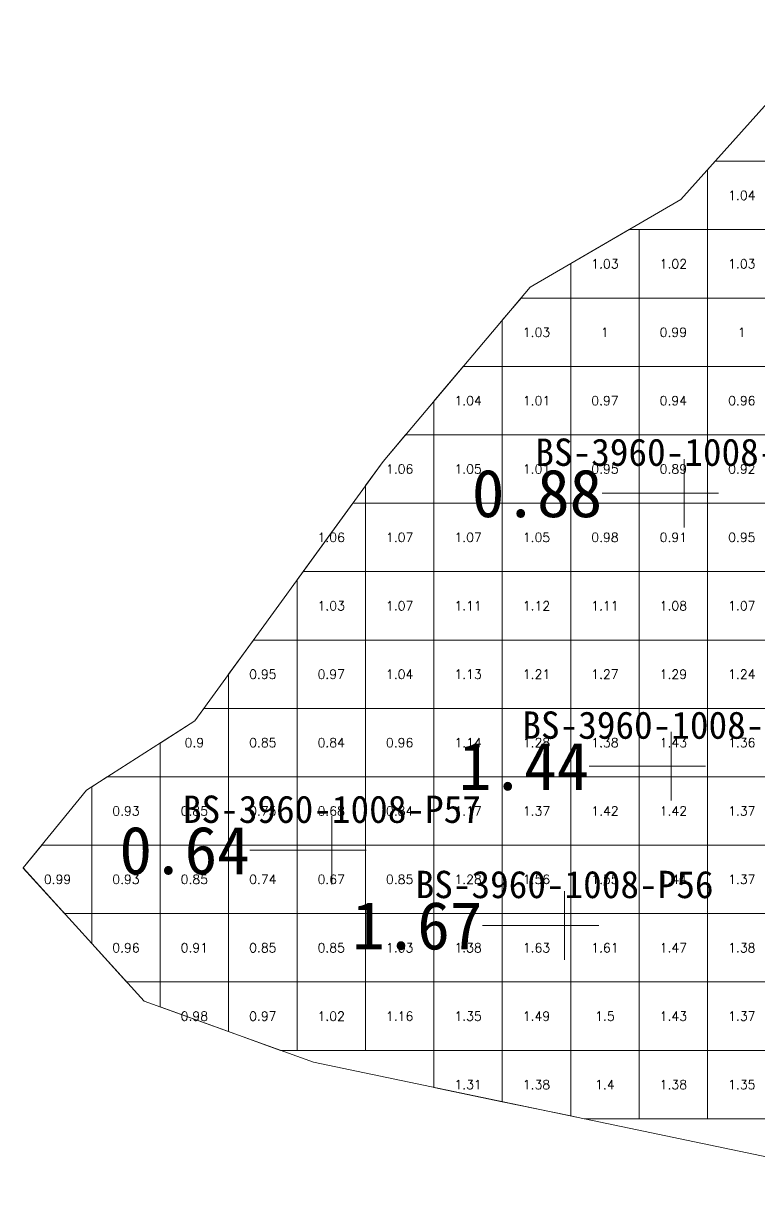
# Model space of a CAD drawing. Header units: inches. Extents: x 469883 to 470005, y 4349687 to 4349765.
# Drawn here: x 469882.95 to 469893.7, y 4349689.45 to 4349706.43 of the extents above; entities that cross this region are included whole.
import ezdxf
from ezdxf.enums import TextEntityAlignment as Align

# ---------------------------------------------------------------- set-up
doc = ezdxf.new("R2010")
doc.units = ezdxf.units.IN
doc.header["$MEASUREMENT"] = 0
for name, color, linetype, lineweight in [('点', 7, 'Continuous', 0), ('爆区方格网', 7, 'Continuous', 0), ('线条', 7, 'Continuous', 0), ('钻孔', 7, 'Continuous', 0)]:
    doc.layers.add(name, color=color, linetype=linetype, lineweight=lineweight)
doc.styles.add('3dmine_textStyle_1', font='txt.shx', dxfattribs={"height": 1, "bigfont": 'gbcbig.shx'})
doc.styles.add('3dmine_textStyle_2', font='simsunb.ttf', dxfattribs={"height": 1})

msp = doc.modelspace()

# ---------------------------------------------------------------- hatches: boundary and pattern name
at = {"layer": '钻孔', "linetype": 'Continuous', "lineweight": 0, "true_color": 0x00ffff, "extrusion": (0, 1, 0)}
for points in [[(-469893.61, 3949.73), (-469892.61, 3949.73), (-469892.61, 3961.73), (-469893.61, 3961.73)], [(-469888.46, 3950), (-469887.46, 3950), (-469887.46, 3962), (-469888.46, 3962)]]:
    msp.add_hatch(color=4, dxfattribs=at).paths.add_polyline_path(points, flags=0)
at = {"layer": '钻孔', "linetype": 'Continuous', "lineweight": 0, "true_color": 0x0000ff, "extrusion": (0, 1, 0)}
msp.add_hatch(color=5, dxfattribs=at).paths.add_polyline_path([(-469893.42, 3949.9), (-469892.42, 3949.9), (-469892.42, 3961.9), (-469893.42, 3961.9)], flags=0)
at = {"layer": '钻孔', "linetype": 'Continuous', "lineweight": 0, "true_color": 0xff0000, "extrusion": (0, 1, 0)}
msp.add_hatch(color=1, dxfattribs=at).paths.add_polyline_path([(-469891.86, 3949.97), (-469890.86, 3949.97), (-469890.86, 3961.97), (-469891.86, 3961.97)], flags=0)

# ---------------------------------------------------------------- linework, layer by layer
at = {"color": 5, "linetype": 'Continuous', "lineweight": 0, "true_color": 0x0000ff, "elevation": 1981.806}
for points in [[(469883.874, 4349695.22), (469885.456, 4349696.231), (469888.207, 4349700.025), (469890.358, 4349702.573), (469892.561, 4349703.854), (469892.561, 4349703.854), (469892.561, 4349703.854), (469892.561, 4349703.854), (469895.348, 4349706.967), (469902.082, 4349706.967), (469904.362, 4349704.071), (469907.91, 4349701.826), (469911.125, 4349702.795)], [(469916.862, 4349696.445), (469908.546, 4349695.172), (469903.529, 4349692.607), (469899.888, 4349689.561), (469895.764, 4349689.449), (469887.193, 4349691.24), (469884.714, 4349692.134), (469882.949, 4349694.081), (469883.874, 4349695.22)]]:
    msp.add_lwpolyline(points, dxfattribs=at)
at = {"layer": '点', "color": 138, "linetype": 'Continuous', "lineweight": 0, "true_color": 0x004c4c}
for points, elevation in [([(469892.61, 4349699.06), (469892.61, 4349700.06)], 3961.73), ([(469893.11, 4349699.56), (469892.11, 4349699.56)], 3961.73), ([(469892.42, 4349695.07), (469892.42, 4349696.07)], 3961.9), ([(469892.92, 4349695.57), (469891.92, 4349695.57)], 3961.9), ([(469887.46, 4349693.84), (469887.46, 4349694.84)], 3962), ([(469887.96, 4349694.34), (469886.96, 4349694.34)], 3962), ([(469890.86, 4349692.74), (469890.86, 4349693.74)], 3961.97), ([(469891.36, 4349693.24), (469890.36, 4349693.24)], 3961.97)]:
    msp.add_lwpolyline(points, dxfattribs=dict(at, elevation=elevation))
at = {"layer": '爆区方格网', "color": 5, "linetype": 'Continuous', "lineweight": 0, "true_color": 0x0000ff, "elevation": 3961.95}
for points in [[(469893.95, 4349703.414), (469892.95, 4349703.414), (469892.95, 4349704.289), (469893.062, 4349704.414), (469893.95, 4349704.414), (469893.95, 4349703.414)], [(469891.95, 4349702.414), (469890.95, 4349702.414), (469890.95, 4349702.917), (469891.804, 4349703.414), (469891.95, 4349703.414), (469891.95, 4349702.414)], [(469892.95, 4349702.414), (469891.95, 4349702.414), (469891.95, 4349703.414), (469892.95, 4349703.414), (469892.95, 4349702.414)], [(469893.95, 4349702.414), (469892.95, 4349702.414), (469892.95, 4349703.414), (469893.95, 4349703.414), (469893.95, 4349702.414)], [(469890.95, 4349701.414), (469889.95, 4349701.414), (469889.95, 4349702.09), (469890.224, 4349702.414), (469890.95, 4349702.414), (469890.95, 4349701.414)], [(469891.95, 4349701.414), (469890.95, 4349701.414), (469890.95, 4349702.414), (469891.95, 4349702.414), (469891.95, 4349701.414)], [(469892.95, 4349701.414), (469891.95, 4349701.414), (469891.95, 4349702.414), (469892.95, 4349702.414), (469892.95, 4349701.414)], [(469893.95, 4349701.414), (469892.95, 4349701.414), (469892.95, 4349702.414), (469893.95, 4349702.414), (469893.95, 4349701.414)], [(469889.95, 4349700.414), (469888.95, 4349700.414), (469888.95, 4349700.906), (469889.379, 4349701.414), (469889.95, 4349701.414), (469889.95, 4349700.414)], [(469890.95, 4349700.414), (469889.95, 4349700.414), (469889.95, 4349701.414), (469890.95, 4349701.414), (469890.95, 4349700.414)], [(469891.95, 4349700.414), (469890.95, 4349700.414), (469890.95, 4349701.414), (469891.95, 4349701.414), (469891.95, 4349700.414)], [(469892.95, 4349700.414), (469891.95, 4349700.414), (469891.95, 4349701.414), (469892.95, 4349701.414), (469892.95, 4349700.414)], [(469893.95, 4349700.414), (469892.95, 4349700.414), (469892.95, 4349701.414), (469893.95, 4349701.414), (469893.95, 4349700.414)], [(469888.95, 4349699.414), (469887.95, 4349699.414), (469887.95, 4349699.671), (469888.207, 4349700.025), (469888.535, 4349700.414), (469888.95, 4349700.414), (469888.95, 4349699.414)], [(469889.95, 4349699.414), (469888.95, 4349699.414), (469888.95, 4349700.414), (469889.95, 4349700.414), (469889.95, 4349699.414)], [(469890.95, 4349699.414), (469889.95, 4349699.414), (469889.95, 4349700.414), (469890.95, 4349700.414), (469890.95, 4349699.414)], [(469891.95, 4349699.414), (469890.95, 4349699.414), (469890.95, 4349700.414), (469891.95, 4349700.414), (469891.95, 4349699.414)], [(469892.95, 4349699.414), (469891.95, 4349699.414), (469891.95, 4349700.414), (469892.95, 4349700.414), (469892.95, 4349699.414)], [(469893.95, 4349699.414), (469892.95, 4349699.414), (469892.95, 4349700.414), (469893.95, 4349700.414), (469893.95, 4349699.414)], [(469887.95, 4349698.414), (469887.039, 4349698.414), (469887.764, 4349699.414), (469887.95, 4349699.414), (469887.95, 4349698.414)], [(469888.95, 4349698.414), (469887.95, 4349698.414), (469887.95, 4349699.414), (469888.95, 4349699.414), (469888.95, 4349698.414)], [(469889.95, 4349698.414), (469888.95, 4349698.414), (469888.95, 4349699.414), (469889.95, 4349699.414), (469889.95, 4349698.414)], [(469890.95, 4349698.414), (469889.95, 4349698.414), (469889.95, 4349699.414), (469890.95, 4349699.414), (469890.95, 4349698.414)], [(469891.95, 4349698.414), (469890.95, 4349698.414), (469890.95, 4349699.414), (469891.95, 4349699.414), (469891.95, 4349698.414)], [(469892.95, 4349698.414), (469891.95, 4349698.414), (469891.95, 4349699.414), (469892.95, 4349699.414), (469892.95, 4349698.414)], [(469893.95, 4349698.414), (469892.95, 4349698.414), (469892.95, 4349699.414), (469893.95, 4349699.414), (469893.95, 4349698.414)], [(469887.95, 4349697.414), (469886.95, 4349697.414), (469886.95, 4349698.292), (469887.039, 4349698.414), (469887.95, 4349698.414), (469887.95, 4349697.414)], [(469888.95, 4349697.414), (469887.95, 4349697.414), (469887.95, 4349698.414), (469888.95, 4349698.414), (469888.95, 4349697.414)], [(469889.95, 4349697.414), (469888.95, 4349697.414), (469888.95, 4349698.414), (469889.95, 4349698.414), (469889.95, 4349697.414)], [(469890.95, 4349697.414), (469889.95, 4349697.414), (469889.95, 4349698.414), (469890.95, 4349698.414), (469890.95, 4349697.414)], [(469891.95, 4349697.414), (469890.95, 4349697.414), (469890.95, 4349698.414), (469891.95, 4349698.414), (469891.95, 4349697.414)], [(469892.95, 4349697.414), (469891.95, 4349697.414), (469891.95, 4349698.414), (469892.95, 4349698.414), (469892.95, 4349697.414)], [(469893.95, 4349697.414), (469892.95, 4349697.414), (469892.95, 4349698.414), (469893.95, 4349698.414), (469893.95, 4349697.414)], [(469886.95, 4349696.414), (469885.95, 4349696.414), (469885.95, 4349696.913), (469886.313, 4349697.414), (469886.95, 4349697.414), (469886.95, 4349696.414)], [(469887.95, 4349696.414), (469886.95, 4349696.414), (469886.95, 4349697.414), (469887.95, 4349697.414), (469887.95, 4349696.414)], [(469888.95, 4349696.414), (469887.95, 4349696.414), (469887.95, 4349697.414), (469888.95, 4349697.414), (469888.95, 4349696.414)], [(469889.95, 4349696.414), (469888.95, 4349696.414), (469888.95, 4349697.414), (469889.95, 4349697.414), (469889.95, 4349696.414)], [(469890.95, 4349696.414), (469889.95, 4349696.414), (469889.95, 4349697.414), (469890.95, 4349697.414), (469890.95, 4349696.414)], [(469891.95, 4349696.414), (469890.95, 4349696.414), (469890.95, 4349697.414), (469891.95, 4349697.414), (469891.95, 4349696.414)], [(469892.95, 4349696.414), (469891.95, 4349696.414), (469891.95, 4349697.414), (469892.95, 4349697.414), (469892.95, 4349696.414)], [(469893.95, 4349696.414), (469892.95, 4349696.414), (469892.95, 4349697.414), (469893.95, 4349697.414), (469893.95, 4349696.414)], [(469885.95, 4349695.414), (469884.95, 4349695.414), (469884.95, 4349695.908), (469885.456, 4349696.231), (469885.588, 4349696.414), (469885.95, 4349696.414), (469885.95, 4349695.414)], [(469886.95, 4349695.414), (469885.95, 4349695.414), (469885.95, 4349696.414), (469886.95, 4349696.414), (469886.95, 4349695.414)], [(469887.95, 4349695.414), (469886.95, 4349695.414), (469886.95, 4349696.414), (469887.95, 4349696.414), (469887.95, 4349695.414)], [(469888.95, 4349695.414), (469887.95, 4349695.414), (469887.95, 4349696.414), (469888.95, 4349696.414), (469888.95, 4349695.414)], [(469889.95, 4349695.414), (469888.95, 4349695.414), (469888.95, 4349696.414), (469889.95, 4349696.414), (469889.95, 4349695.414)], [(469890.95, 4349695.414), (469889.95, 4349695.414), (469889.95, 4349696.414), (469890.95, 4349696.414), (469890.95, 4349695.414)], [(469891.95, 4349695.414), (469890.95, 4349695.414), (469890.95, 4349696.414), (469891.95, 4349696.414), (469891.95, 4349695.414)], [(469892.95, 4349695.414), (469891.95, 4349695.414), (469891.95, 4349696.414), (469892.95, 4349696.414), (469892.95, 4349695.414)], [(469893.95, 4349695.414), (469892.95, 4349695.414), (469892.95, 4349696.414), (469893.95, 4349696.414), (469893.95, 4349695.414)], [(469884.95, 4349694.414), (469883.95, 4349694.414), (469883.95, 4349695.268), (469884.178, 4349695.414), (469884.95, 4349695.414), (469884.95, 4349694.414)], [(469885.95, 4349694.414), (469884.95, 4349694.414), (469884.95, 4349695.414), (469885.95, 4349695.414), (469885.95, 4349694.414)], [(469886.95, 4349694.414), (469885.95, 4349694.414), (469885.95, 4349695.414), (469886.95, 4349695.414), (469886.95, 4349694.414)], [(469887.95, 4349694.414), (469886.95, 4349694.414), (469886.95, 4349695.414), (469887.95, 4349695.414), (469887.95, 4349694.414)], [(469888.95, 4349694.414), (469887.95, 4349694.414), (469887.95, 4349695.414), (469888.95, 4349695.414), (469888.95, 4349694.414)], [(469889.95, 4349694.414), (469888.95, 4349694.414), (469888.95, 4349695.414), (469889.95, 4349695.414), (469889.95, 4349694.414)], [(469890.95, 4349694.414), (469889.95, 4349694.414), (469889.95, 4349695.414), (469890.95, 4349695.414), (469890.95, 4349694.414)], [(469891.95, 4349694.414), (469890.95, 4349694.414), (469890.95, 4349695.414), (469891.95, 4349695.414), (469891.95, 4349694.414)], [(469892.95, 4349694.414), (469891.95, 4349694.414), (469891.95, 4349695.414), (469892.95, 4349695.414), (469892.95, 4349694.414)], [(469893.95, 4349694.414), (469892.95, 4349694.414), (469892.95, 4349695.414), (469893.95, 4349695.414), (469893.95, 4349694.414)], [(469883.95, 4349693.414), (469883.554, 4349693.414), (469882.95, 4349694.08), (469882.95, 4349694.082), (469883.22, 4349694.414), (469883.95, 4349694.414), (469883.95, 4349693.414)], [(469884.95, 4349693.414), (469883.95, 4349693.414), (469883.95, 4349694.414), (469884.95, 4349694.414), (469884.95, 4349693.414)], [(469885.95, 4349693.414), (469884.95, 4349693.414), (469884.95, 4349694.414), (469885.95, 4349694.414), (469885.95, 4349693.414)], [(469886.95, 4349693.414), (469885.95, 4349693.414), (469885.95, 4349694.414), (469886.95, 4349694.414), (469886.95, 4349693.414)], [(469887.95, 4349693.414), (469886.95, 4349693.414), (469886.95, 4349694.414), (469887.95, 4349694.414), (469887.95, 4349693.414)], [(469888.95, 4349693.414), (469887.95, 4349693.414), (469887.95, 4349694.414), (469888.95, 4349694.414), (469888.95, 4349693.414)], [(469889.95, 4349693.414), (469888.95, 4349693.414), (469888.95, 4349694.414), (469889.95, 4349694.414), (469889.95, 4349693.414)], [(469890.95, 4349693.414), (469889.95, 4349693.414), (469889.95, 4349694.414), (469890.95, 4349694.414), (469890.95, 4349693.414)], [(469891.95, 4349693.414), (469890.95, 4349693.414), (469890.95, 4349694.414), (469891.95, 4349694.414), (469891.95, 4349693.414)], [(469892.95, 4349693.414), (469891.95, 4349693.414), (469891.95, 4349694.414), (469892.95, 4349694.414), (469892.95, 4349693.414)], [(469893.95, 4349693.414), (469892.95, 4349693.414), (469892.95, 4349694.414), (469893.95, 4349694.414), (469893.95, 4349693.414)], [(469884.95, 4349692.414), (469884.46, 4349692.414), (469883.95, 4349692.976), (469883.95, 4349693.414), (469884.95, 4349693.414), (469884.95, 4349692.414)], [(469885.95, 4349692.414), (469884.95, 4349692.414), (469884.95, 4349693.414), (469885.95, 4349693.414), (469885.95, 4349692.414)], [(469886.95, 4349692.414), (469885.95, 4349692.414), (469885.95, 4349693.414), (469886.95, 4349693.414), (469886.95, 4349692.414)], [(469887.95, 4349692.414), (469886.95, 4349692.414), (469886.95, 4349693.414), (469887.95, 4349693.414), (469887.95, 4349692.414)], [(469888.95, 4349692.414), (469887.95, 4349692.414), (469887.95, 4349693.414), (469888.95, 4349693.414), (469888.95, 4349692.414)], [(469889.95, 4349692.414), (469888.95, 4349692.414), (469888.95, 4349693.414), (469889.95, 4349693.414), (469889.95, 4349692.414)], [(469890.95, 4349692.414), (469889.95, 4349692.414), (469889.95, 4349693.414), (469890.95, 4349693.414), (469890.95, 4349692.414)], [(469891.95, 4349692.414), (469890.95, 4349692.414), (469890.95, 4349693.414), (469891.95, 4349693.414), (469891.95, 4349692.414)], [(469892.95, 4349692.414), (469891.95, 4349692.414), (469891.95, 4349693.414), (469892.95, 4349693.414), (469892.95, 4349692.414)], [(469893.95, 4349692.414), (469892.95, 4349692.414), (469892.95, 4349693.414), (469893.95, 4349693.414), (469893.95, 4349692.414)], [(469885.95, 4349691.688), (469884.95, 4349692.049), (469884.95, 4349692.414), (469885.95, 4349692.414), (469885.95, 4349691.688)], [(469886.95, 4349691.414), (469886.711, 4349691.414), (469885.95, 4349691.688), (469885.95, 4349692.414), (469886.95, 4349692.414), (469886.95, 4349691.414)], [(469887.95, 4349691.414), (469886.95, 4349691.414), (469886.95, 4349692.414), (469887.95, 4349692.414), (469887.95, 4349691.414)], [(469888.95, 4349691.414), (469887.95, 4349691.414), (469887.95, 4349692.414), (469888.95, 4349692.414), (469888.95, 4349691.414)], [(469889.95, 4349691.414), (469888.95, 4349691.414), (469888.95, 4349692.414), (469889.95, 4349692.414), (469889.95, 4349691.414)], [(469890.95, 4349691.414), (469889.95, 4349691.414), (469889.95, 4349692.414), (469890.95, 4349692.414), (469890.95, 4349691.414)], [(469891.95, 4349691.414), (469890.95, 4349691.414), (469890.95, 4349692.414), (469891.95, 4349692.414), (469891.95, 4349691.414)], [(469892.95, 4349691.414), (469891.95, 4349691.414), (469891.95, 4349692.414), (469892.95, 4349692.414), (469892.95, 4349691.414)], [(469893.95, 4349691.414), (469892.95, 4349691.414), (469892.95, 4349692.414), (469893.95, 4349692.414), (469893.95, 4349691.414)], [(469889.95, 4349690.664), (469888.95, 4349690.873), (469888.95, 4349691.414), (469889.95, 4349691.414), (469889.95, 4349690.664)], [(469890.95, 4349690.455), (469889.95, 4349690.664), (469889.95, 4349691.414), (469890.95, 4349691.414), (469890.95, 4349690.455)], [(469891.95, 4349690.414), (469891.147, 4349690.414), (469890.95, 4349690.455), (469890.95, 4349691.414), (469891.95, 4349691.414), (469891.95, 4349690.414)], [(469892.95, 4349690.414), (469891.95, 4349690.414), (469891.95, 4349691.414), (469892.95, 4349691.414), (469892.95, 4349690.414)], [(469893.95, 4349690.414), (469892.95, 4349690.414), (469892.95, 4349691.414), (469893.95, 4349691.414), (469893.95, 4349690.414)]]:
    msp.add_lwpolyline(points, dxfattribs=at)
at = {"layer": '线条', "color": 138, "linetype": 'Continuous', "lineweight": 0, "true_color": 0x004c4c}
for points, elevation in [([(469892.61, 4349699.56), (469892.61, 4349699.56), (469892.61, 4349699.56)], 3961.73), ([(469892.42, 4349695.57), (469892.42, 4349695.57), (469892.42, 4349695.57)], 3961.9), ([(469887.46, 4349694.34), (469887.46, 4349694.34), (469887.46, 4349694.34)], 3962), ([(469890.86, 4349693.24), (469890.86, 4349693.24), (469890.86, 4349693.24)], 3961.97)]:
    msp.add_lwpolyline(points, dxfattribs=dict(at, elevation=elevation))
at = {"layer": '钻孔', "color": 4, "linetype": 'Continuous', "lineweight": 0, "true_color": 0x00ffff}
for points, elevation in [([(469892.61, 4349699.56), (469891.41, 4349699.56)], 3961.73), ([(469892.61, 4349699.56), (469891.41, 4349699.56)], 3949.73), ([(469887.46, 4349694.34), (469886.26, 4349694.34)], 3962), ([(469887.46, 4349694.34), (469886.26, 4349694.34)], 3950)]:
    msp.add_lwpolyline(points, dxfattribs=dict(at, elevation=elevation))
at = {"layer": '钻孔', "color": 5, "linetype": 'Continuous', "lineweight": 0, "true_color": 0x0000ff}
for elevation in [3961.9, 3949.9]:
    msp.add_lwpolyline([(469892.42, 4349695.57), (469891.22, 4349695.57)], dxfattribs=dict(at, elevation=elevation))
at = {"layer": '钻孔', "color": 1, "linetype": 'Continuous', "lineweight": 0, "true_color": 0xff0000}
for elevation in [3961.97, 3949.97]:
    msp.add_lwpolyline([(469890.86, 4349693.24), (469889.66, 4349693.24)], dxfattribs=dict(at, elevation=elevation))

# ---------------------------------------------------------------- texts
at = {"color": 5, "linetype": 'Continuous', "lineweight": 0, "true_color": 0x0000ff, "style": '3dmine_textStyle_1'}
for s, height, p in [('1.04', 0.1333, (469893.45, 4349703.914, 3961.95)), ('1.03', 0.1333, (469891.45, 4349702.914, 3961.95)), ('1.02', 0.1333, (469892.45, 4349702.914, 3961.95)), ('1.03', 0.1333, (469893.45, 4349702.914, 3961.95)), ('1.03', 0.1333, (469890.45, 4349701.914, 3961.95)), ('1', 0.133, (469891.45, 4349701.914, 3961.95)), ('0.99', 0.1333, (469892.45, 4349701.914, 3961.95)), ('1', 0.133, (469893.45, 4349701.914, 3961.95)), ('1.04', 0.1333, (469889.45, 4349700.914, 3961.95)), ('1.01', 0.1333, (469890.45, 4349700.914, 3961.95)), ('0.97', 0.1333, (469891.45, 4349700.914, 3961.95)), ('0.94', 0.1333, (469892.45, 4349700.914, 3961.95)), ('0.96', 0.1333, (469893.45, 4349700.914, 3961.95)), ('1.06', 0.1333, (469888.45, 4349699.914, 3961.95)), ('1.05', 0.1333, (469889.45, 4349699.914, 3961.95)), ('1.01', 0.1333, (469890.45, 4349699.914, 3961.95)), ('0.95', 0.1333, (469891.45, 4349699.914, 3961.95)), ('0.89', 0.1333, (469892.45, 4349699.914, 3961.95)), ('0.92', 0.1333, (469893.45, 4349699.914, 3961.95)), ('1.06', 0.1333, (469887.45, 4349698.914, 3961.95)), ('1.07', 0.1333, (469888.45, 4349698.914, 3961.95)), ('1.07', 0.1333, (469889.45, 4349698.914, 3961.95)), ('1.05', 0.1333, (469890.45, 4349698.914, 3961.95)), ('0.98', 0.1333, (469891.45, 4349698.914, 3961.95)), ('0.91', 0.1333, (469892.45, 4349698.914, 3961.95)), ('0.95', 0.1333, (469893.45, 4349698.914, 3961.95)), ('1.03', 0.1333, (469887.45, 4349697.914, 3961.95)), ('1.07', 0.1333, (469888.45, 4349697.914, 3961.95)), ('1.11', 0.1333, (469889.45, 4349697.914, 3961.95)), ('1.12', 0.1333, (469890.45, 4349697.914, 3961.95)), ('1.11', 0.1333, (469891.45, 4349697.914, 3961.95)), ('1.08', 0.1333, (469892.45, 4349697.914, 3961.95)), ('1.07', 0.1333, (469893.45, 4349697.914, 3961.95)), ('0.95', 0.1333, (469886.45, 4349696.914, 3961.95)), ('0.97', 0.1333, (469887.45, 4349696.914, 3961.95)), ('1.04', 0.1333, (469888.45, 4349696.914, 3961.95)), ('1.13', 0.1333, (469889.45, 4349696.914, 3961.95)), ('1.21', 0.1333, (469890.45, 4349696.914, 3961.95)), ('1.27', 0.1333, (469891.45, 4349696.914, 3961.95)), ('1.29', 0.1333, (469892.45, 4349696.914, 3961.95)), ('1.24', 0.1333, (469893.45, 4349696.914, 3961.95)), ('0.9', 0.1333, (469885.45, 4349695.914, 3961.95)), ('0.85', 0.1333, (469886.45, 4349695.914, 3961.95)), ('0.84', 0.1333, (469887.45, 4349695.914, 3961.95)), ('0.96', 0.1333, (469888.45, 4349695.914, 3961.95)), ('1.14', 0.1333, (469889.45, 4349695.914, 3961.95)), ('1.28', 0.1333, (469890.45, 4349695.914, 3961.95)), ('1.38', 0.1333, (469891.45, 4349695.914, 3961.95)), ('1.43', 0.1333, (469892.45, 4349695.914, 3961.95)), ('1.36', 0.1333, (469893.45, 4349695.914, 3961.95)), ('0.93', 0.1333, (469884.45, 4349694.914, 3961.95)), ('0.85', 0.1333, (469885.45, 4349694.914, 3961.95)), ('0.75', 0.1333, (469886.45, 4349694.914, 3961.95)), ('0.68', 0.1333, (469887.45, 4349694.914, 3961.95)), ('0.84', 0.1333, (469888.45, 4349694.914, 3961.95)), ('1.17', 0.1333, (469889.45, 4349694.914, 3961.95)), ('1.37', 0.1333, (469890.45, 4349694.914, 3961.95)), ('1.42', 0.1333, (469891.45, 4349694.914, 3961.95)), ('1.42', 0.1333, (469892.45, 4349694.914, 3961.95)), ('1.37', 0.1333, (469893.45, 4349694.914, 3961.95)), ('0.99', 0.1333, (469883.45, 4349693.914, 3961.95)), ('0.93', 0.1333, (469884.45, 4349693.914, 3961.95)), ('0.85', 0.1333, (469885.45, 4349693.914, 3961.95)), ('0.74', 0.1333, (469886.45, 4349693.914, 3961.95)), ('0.67', 0.1333, (469887.45, 4349693.914, 3961.95)), ('0.85', 0.1333, (469888.45, 4349693.914, 3961.95)), ('1.28', 0.1333, (469889.45, 4349693.914, 3961.95)), ('1.56', 0.1333, (469890.45, 4349693.914, 3961.95)), ('1.55', 0.1333, (469891.45, 4349693.914, 3961.95)), ('1.44', 0.1333, (469892.45, 4349693.914, 3961.95)), ('1.37', 0.1333, (469893.45, 4349693.914, 3961.95)), ('0.96', 0.1333, (469884.45, 4349692.914, 3961.95)), ('0.91', 0.1333, (469885.45, 4349692.914, 3961.95)), ('0.85', 0.1333, (469886.45, 4349692.914, 3961.95)), ('0.85', 0.1333, (469887.45, 4349692.914, 3961.95)), ('1.03', 0.1333, (469888.45, 4349692.914, 3961.95)), ('1.38', 0.1333, (469889.45, 4349692.914, 3961.95)), ('1.63', 0.1333, (469890.45, 4349692.914, 3961.95)), ('1.61', 0.1333, (469891.45, 4349692.914, 3961.95)), ('1.47', 0.1333, (469892.45, 4349692.914, 3961.95)), ('1.38', 0.1333, (469893.45, 4349692.914, 3961.95)), ('0.98', 0.1333, (469885.45, 4349691.914, 3961.95)), ('0.97', 0.1333, (469886.45, 4349691.914, 3961.95)), ('1.02', 0.1333, (469887.45, 4349691.914, 3961.95)), ('1.16', 0.1333, (469888.45, 4349691.914, 3961.95)), ('1.35', 0.1333, (469889.45, 4349691.914, 3961.95)), ('1.49', 0.1333, (469890.45, 4349691.914, 3961.95)), ('1.5', 0.1333, (469891.45, 4349691.914, 3961.95)), ('1.43', 0.1333, (469892.45, 4349691.914, 3961.95)), ('1.37', 0.1333, (469893.45, 4349691.914, 3961.95)), ('1.31', 0.1333, (469889.45, 4349690.914, 3961.95)), ('1.38', 0.1333, (469890.45, 4349690.914, 3961.95)), ('1.4', 0.1333, (469891.45, 4349690.914, 3961.95)), ('1.38', 0.1333, (469892.45, 4349690.914, 3961.95)), ('1.35', 0.1333, (469893.45, 4349690.914, 3961.95))]:
    msp.add_text(s, height=height, dxfattribs=at).set_placement(p, align=Align.MIDDLE_CENTER)
at = {"layer": '钻孔', "color": 138, "linetype": 'Continuous', "lineweight": 0, "true_color": 0x004c4c, "style": '3dmine_textStyle_2'}
for s, p in [('BS-3960-1008-P58', (469892.61, 4349699.96, 3961.73)), ('BS-3960-1008-P55', (469892.42, 4349695.97, 3961.9)), ('BS-3960-1008-P57', (469887.46, 4349694.74, 3962)), ('BS-3960-1008-P56', (469890.86, 4349693.64, 3961.97))]:
    msp.add_text(s, height=0.4, dxfattribs=at).set_placement(p, align=Align.CENTER)
at = {"layer": '钻孔', "color": 4, "linetype": 'Continuous', "lineweight": 0, "true_color": 0x00ffff, "style": '3dmine_textStyle_2'}
for s, p in [('0.88', (469891.41, 4349699.56, 3955.73)), ('0.64', (469886.26, 4349694.34, 3956))]:
    msp.add_text(s, height=0.7, dxfattribs=at).set_placement(p, align=Align.MIDDLE_RIGHT)
at = {"layer": '钻孔', "color": 5, "linetype": 'Continuous', "lineweight": 0, "true_color": 0x0000ff, "style": '3dmine_textStyle_2'}
msp.add_text('1.44', height=0.7, dxfattribs=at).set_placement((469891.22, 4349695.57, 3955.9), align=Align.MIDDLE_RIGHT)
at = {"layer": '钻孔', "color": 1, "linetype": 'Continuous', "lineweight": 0, "true_color": 0xff0000, "style": '3dmine_textStyle_2'}
msp.add_text('1.67', height=0.7, dxfattribs=at).set_placement((469889.66, 4349693.24, 3955.97), align=Align.MIDDLE_RIGHT)

doc.saveas('drawing.dxf')
